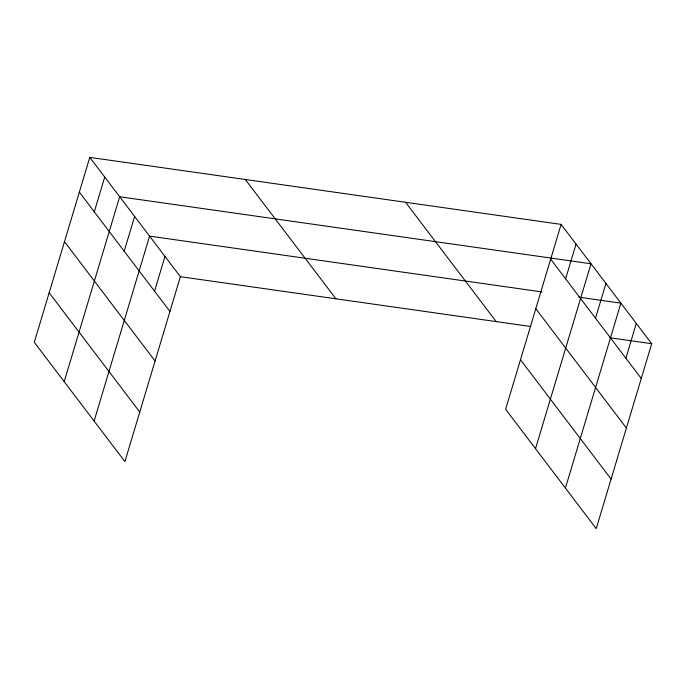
<?xml version="1.0" encoding="UTF-8"?>
<svg xmlns="http://www.w3.org/2000/svg" width="686" height="686" viewBox="0 0 686 686"><rect width="100%" height="100%" fill="white"/><g stroke="black" fill="none" stroke-linecap="round" stroke-linejoin="round"><path stroke-width="1.03" d="M89.78 157.377L34.3 342.297L124.903 461.609L180.384 276.69L89.78 157.377L561.097 224.391L651.7 343.703L596.22 528.623L505.616 409.31L561.097 224.391M94.299 211.828L104.726 177.065M64.201 381.665L119.673 196.753L590.998 263.767L535.517 448.678M124.2 251.205L134.627 216.442M94.102 421.041L149.574 236.13L542.077 291.936M154.547 291.173L164.983 256.41M565.616 278.842L576.043 244.079M595.517 318.218L605.944 283.455M565.418 488.055L620.89 303.143L578.855 297.167M625.872 358.186L636.299 323.423M180.384 276.69L530.844 326.519M609.665 337.726L651.7 343.703M550.669 259.154L641.273 378.466M535.8 308.709L626.404 428.021M405.563 202.276L496.167 321.588M520.485 359.756L611.089 479.068M245.314 179.492L335.917 298.804M79.344 192.14L169.957 311.453M64.484 241.695L155.087 361.007M49.169 292.742L139.773 412.054"/></g></svg>
